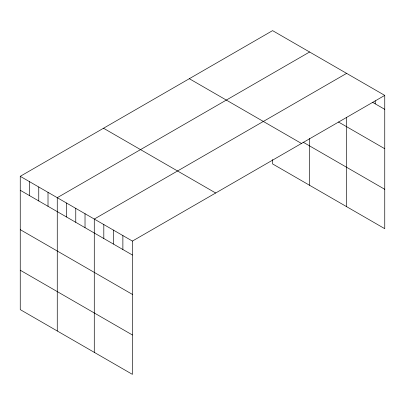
<?xml version="1.0" encoding="UTF-8"?>
<svg xmlns="http://www.w3.org/2000/svg" width="405" height="405" viewBox="0 0 405 405"><rect width="100%" height="100%" fill="white"/><g stroke="black" fill="none" stroke-linecap="round" stroke-linejoin="round"><path stroke-width="0.61" d="M384.75 95.388L132.415 241.076L132.415 374.367L20.25 309.612L20.25 176.317L272.585 30.633L384.75 95.388L384.75 228.683L272.585 163.924L272.585 159.55M309.602 52.002L57.262 197.686L57.262 330.981M346.614 73.371L94.279 219.059L94.279 352.35M372.57 102.308L384.75 109.34M338.448 121.991L384.75 148.726M303.067 142.14L384.75 189.302M189.317 78.707L301.477 143.466M103.523 128.243L215.683 192.998M20.25 176.317L132.415 241.076M20.25 190.269L132.415 255.028M20.25 229.65L132.415 294.41M20.25 270.226L132.415 334.986M375.217 100.805L375.217 103.837M346.614 117.328L346.614 206.666M309.602 138.535L309.602 185.298M122.877 235.568L122.877 249.52M113.344 230.065L113.344 244.018M103.812 224.562L103.812 238.515M85.025 213.713L85.025 227.666M75.77 208.373L75.77 222.325M66.516 203.032L66.516 216.984M48.013 192.345L48.013 206.297M38.758 187.004L38.758 200.956M29.504 181.658L29.504 195.61"/></g></svg>
